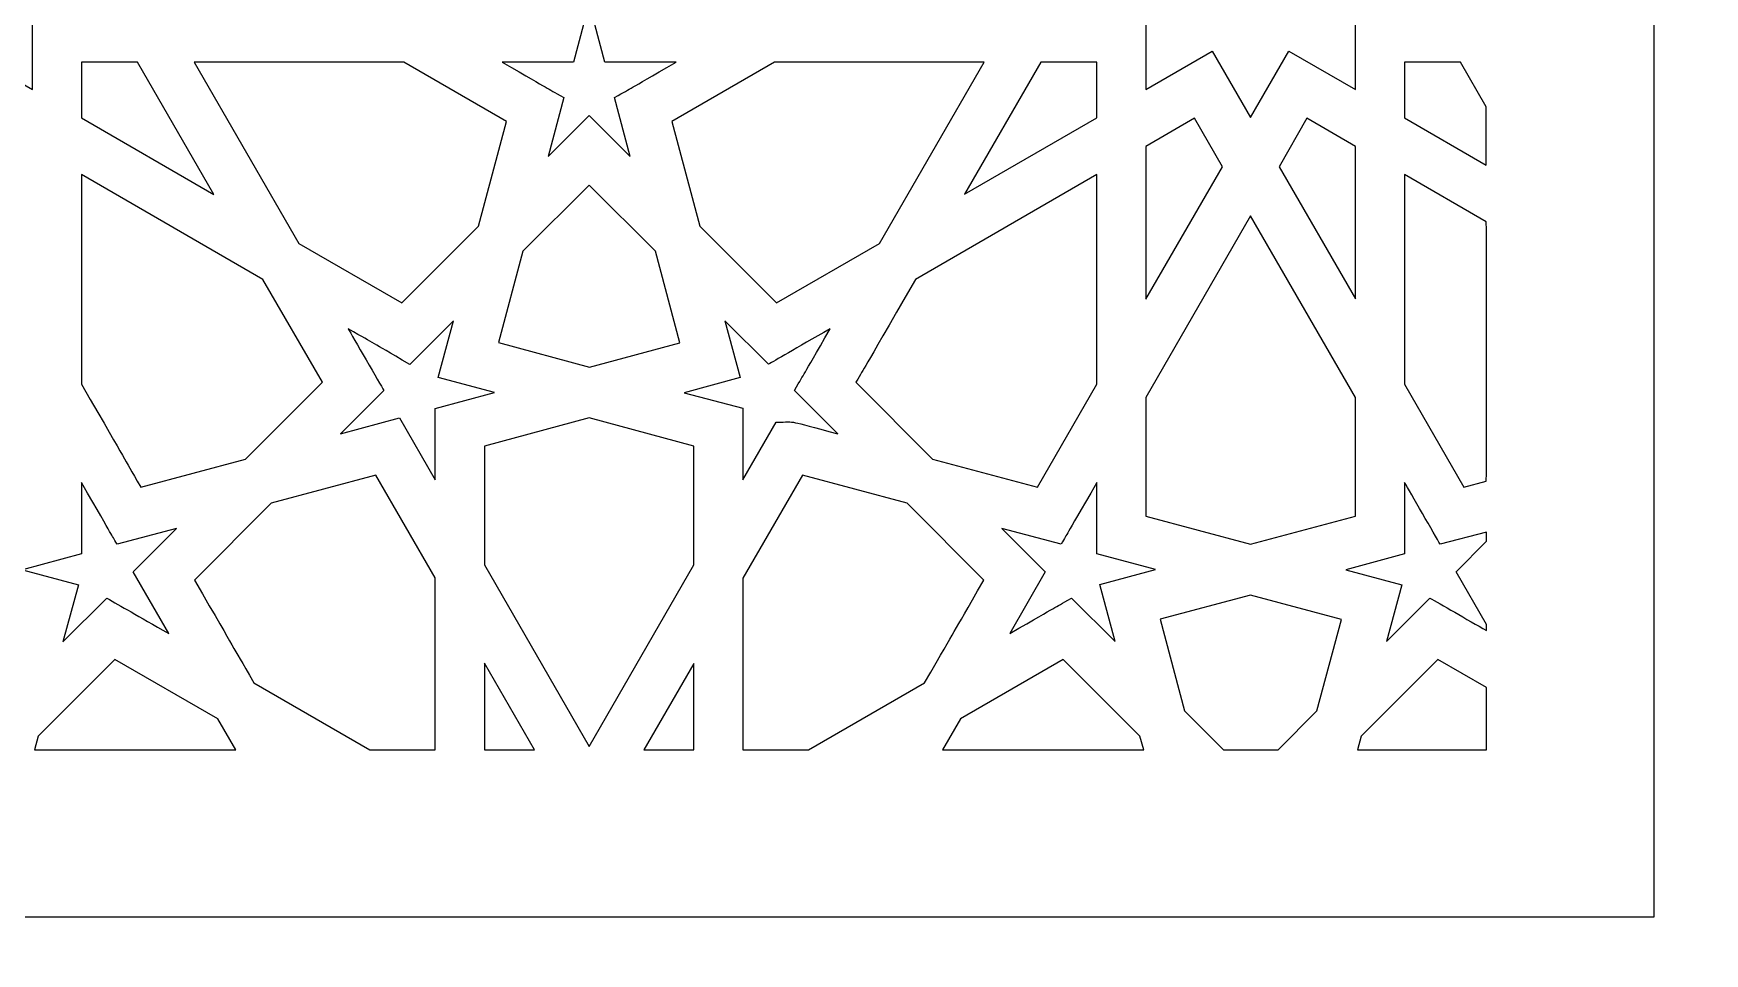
# Model space of a CAD drawing. Header units: millimetres. Extents: x -54 to 56, y -101 to 100.
# Drawn here: x 3.4 to 56, y -101 to -72 of the extents above; entities that cross this region are included whole.
import ezdxf

# ---------------------------------------------------------------- set-up
doc = ezdxf.new("R2010")
doc.units = ezdxf.units.MM
doc.header["$MEASUREMENT"] = 0
doc.layers.add('layer 1', color=7, linetype='Continuous')

msp = doc.modelspace()

# ---------------------------------------------------------------- linework, layer by layer
at = {"layer": 'layer 1', "color": 250}
for points, knots in [([(48.1386, 54.1623), (42.3711, 64.5167), (32.0929, 71.9141), (0.1217, 100.1639), (0.1217, 100.1639), (-12.0509, 89.1216), (-32.3955, 72.4154), (-38.3045, 66.5064), (-38.3045, 66.5064), (-48.153, 57.216), (-54.3278, 44.0535), (-54.3278, 28.0159), (-54.3278, 28.0159), (-54.144, -29.3356), (-54.2633, -80.8899), (-54.2633, -99.8357), (-54.2633, -99.8357), (-54.2633, -99.8357), (54.4481, -99.8357), (54.4481, -99.8357), (54.4481, -99.8357), (54.4481, -99.8357), (54.4424, -100.9781), (54.4424, 5.8646), (54.4424, 5.8646), (54.4424, 27.003), (56.0433, 40.3768), (48.1386, 54.1623)], [0, 0, 0, 0, 0.125, 0.125, 0.125, 0.125, 0.25, 0.25, 0.25, 0.25, 0.375, 0.375, 0.375, 0.375, 0.5, 0.5, 0.5, 0.5, 0.625, 0.625, 0.625, 0.625, 0.75, 0.75, 0.75, 0.75, 1, 1, 1, 1]), ([(1.2876, -72.5583), (1.2876, -72.5583), (0.0808, -74.6498), (0.0808, -74.6498), (0.0808, -74.6498), (0.0808, -74.6498), (-1.1261, -72.5583), (-1.1261, -72.5583), (-1.1261, -72.5583), (-1.1261, -72.5583), (-3.2237, -73.771), (-3.2237, -73.771), (-3.2237, -73.771), (-3.2237, -73.771), (-3.2237, -71.3514), (-3.2237, -71.3514), (-3.2237, -71.3514), (-3.2237, -71.3514), (-5.6374, -71.3514), (-5.6374, -71.3514), (-5.6374, -71.3514), (-5.6374, -71.3514), (-4.4302, -69.2598), (-4.4302, -69.2598), (-4.4302, -69.2598), (-4.4302, -69.2598), (-6.5218, -68.0529), (-6.5218, -68.0529), (-6.5218, -68.0529), (-6.5218, -68.0529), (-4.4302, -66.8462), (-4.4302, -66.8462), (-4.4302, -66.8462), (-4.4302, -66.8462), (-5.6374, -64.7548), (-5.6374, -64.7548), (-5.6374, -64.7548), (-5.6374, -64.7548), (-3.2237, -64.7548), (-3.2237, -64.7548), (-3.2237, -64.7548), (-3.2237, -64.7548), (-3.2237, -62.3408), (-3.2237, -62.3408), (-3.2237, -62.3408), (-3.2237, -62.3408), (-1.1261, -63.5476), (-1.1261, -63.5476), (-1.1261, -63.5476), (-1.1261, -63.5476), (0.0808, -61.4563), (0.0808, -61.4563), (0.0808, -61.4563), (0.0808, -61.4563), (1.2876, -63.5476), (1.2876, -63.5476), (1.2876, -63.5476), (1.2876, -63.5476), (3.3789, -62.3408), (3.3789, -62.3408), (3.3789, -62.3408), (3.3789, -62.3408), (3.3789, -64.7548), (3.3789, -64.7548), (3.3789, -64.7548), (3.3789, -64.7548), (5.7929, -64.7548), (5.7929, -64.7548), (5.7929, -64.7548), (5.7929, -64.7548), (4.5861, -66.8462), (4.5861, -66.8462), (4.5861, -66.8462), (4.5861, -66.8462), (6.6774, -68.0529), (6.6774, -68.0529), (6.6774, -68.0529), (6.6774, -68.0529), (4.5861, -69.2598), (4.5861, -69.2598), (4.5861, -69.2598), (4.5861, -69.2598), (5.7929, -71.3514), (5.7929, -71.3514), (5.7929, -71.3514), (5.7929, -71.3514), (3.3789, -71.3514), (3.3789, -71.3514), (3.3789, -71.3514), (3.3789, -71.3514), (3.3789, -73.7651), (3.3789, -73.7651), (3.3789, -73.7651), (3.3789, -73.7651), (1.2876, -72.5583), (1.2876, -72.5583)], [0, 0, 0, 0, 0.04, 0.04, 0.04, 0.04, 0.08, 0.08, 0.08, 0.08, 0.12, 0.12, 0.12, 0.12, 0.16, 0.16, 0.16, 0.16, 0.2, 0.2, 0.2, 0.2, 0.24, 0.24, 0.24, 0.24, 0.28, 0.28, 0.28, 0.28, 0.32, 0.32, 0.32, 0.32, 0.36, 0.36, 0.36, 0.36, 0.4, 0.4, 0.4, 0.4, 0.44, 0.44, 0.44, 0.44, 0.48, 0.48, 0.48, 0.48, 0.52, 0.52, 0.52, 0.52, 0.56, 0.56, 0.56, 0.56, 0.6, 0.6, 0.6, 0.6, 0.64, 0.64, 0.64, 0.64, 0.68, 0.68, 0.68, 0.68, 0.72, 0.72, 0.72, 0.72, 0.76, 0.76, 0.76, 0.76, 0.8, 0.8, 0.8, 0.8, 0.84, 0.84, 0.84, 0.84, 0.88, 0.88, 0.88, 0.88, 0.92, 0.92, 0.92, 0.92, 1, 1, 1, 1]), ([(42.9535, -72.5583), (42.9535, -72.5583), (41.747, -74.6498), (41.747, -74.6498), (41.747, -74.6498), (41.747, -74.6498), (40.5401, -72.5583), (40.5401, -72.5583), (40.5401, -72.5583), (40.5401, -72.5583), (38.4485, -73.771), (38.4485, -73.771), (38.4485, -73.771), (38.4485, -73.771), (38.4485, -71.3514), (38.4485, -71.3514), (38.4485, -71.3514), (38.4485, -71.3514), (36.0348, -71.3514), (36.0348, -71.3514), (36.0348, -71.3514), (36.0348, -71.3514), (37.2417, -69.2598), (37.2417, -69.2598), (37.2417, -69.2598), (37.2417, -69.2598), (35.1501, -68.0529), (35.1501, -68.0529), (35.1501, -68.0529), (35.1501, -68.0529), (37.2417, -66.8462), (37.2417, -66.8462), (37.2417, -66.8462), (37.2417, -66.8462), (36.0348, -64.7548), (36.0348, -64.7548), (36.0348, -64.7548), (36.0348, -64.7548), (38.4485, -64.7548), (38.4485, -64.7548), (38.4485, -64.7548), (38.4485, -64.7548), (38.4485, -62.3408), (38.4485, -62.3408), (38.4485, -62.3408), (38.4485, -62.3408), (40.5401, -63.5476), (40.5401, -63.5476), (40.5401, -63.5476), (40.5401, -63.5476), (41.747, -61.4563), (41.747, -61.4563), (41.747, -61.4563), (41.747, -61.4563), (42.9535, -63.5476), (42.9535, -63.5476), (42.9535, -63.5476), (42.9535, -63.5476), (45.0451, -62.3408), (45.0451, -62.3408), (45.0451, -62.3408), (45.0451, -62.3408), (45.0451, -64.7548), (45.0451, -64.7548), (45.0451, -64.7548), (45.0451, -64.7548), (47.4648, -64.7548), (47.4648, -64.7548), (47.4648, -64.7548), (47.4648, -64.7548), (46.258, -66.8462), (46.258, -66.8462), (46.258, -66.8462), (46.258, -66.8462), (48.3436, -68.0529), (48.3436, -68.0529), (48.3436, -68.0529), (48.3436, -68.0529), (46.258, -69.2598), (46.258, -69.2598), (46.258, -69.2598), (46.258, -69.2598), (47.4648, -71.3514), (47.4648, -71.3514), (47.4648, -71.3514), (47.4648, -71.3514), (45.0451, -71.3514), (45.0451, -71.3514), (45.0451, -71.3514), (45.0451, -71.3514), (45.0451, -73.7651), (45.0451, -73.7651), (45.0451, -73.7651), (45.0451, -73.7651), (42.9535, -72.5583), (42.9535, -72.5583)], [0, 0, 0, 0, 0.04, 0.04, 0.04, 0.04, 0.08, 0.08, 0.08, 0.08, 0.12, 0.12, 0.12, 0.12, 0.16, 0.16, 0.16, 0.16, 0.2, 0.2, 0.2, 0.2, 0.24, 0.24, 0.24, 0.24, 0.28, 0.28, 0.28, 0.28, 0.32, 0.32, 0.32, 0.32, 0.36, 0.36, 0.36, 0.36, 0.4, 0.4, 0.4, 0.4, 0.44, 0.44, 0.44, 0.44, 0.48, 0.48, 0.48, 0.48, 0.52, 0.52, 0.52, 0.52, 0.56, 0.56, 0.56, 0.56, 0.6, 0.6, 0.6, 0.6, 0.64, 0.64, 0.64, 0.64, 0.68, 0.68, 0.68, 0.68, 0.72, 0.72, 0.72, 0.72, 0.76, 0.76, 0.76, 0.76, 0.8, 0.8, 0.8, 0.8, 0.84, 0.84, 0.84, 0.84, 0.88, 0.88, 0.88, 0.88, 0.92, 0.92, 0.92, 0.92, 1, 1, 1, 1]), ([(22.2084, -75.88), (22.2084, -75.88), (20.9137, -74.5853), (20.9137, -74.5853), (20.9137, -74.5853), (20.9137, -74.5853), (19.619, -75.88), (19.619, -75.88), (19.619, -75.88), (19.619, -75.88), (20.1171, -74.0227), (20.1171, -74.0227), (20.1171, -74.0227), (19.4514, -73.6444), (19.8511, -73.8741), (18.1719, -72.904), (18.1719, -72.904), (18.1719, -72.904), (20.4159, -72.904), (20.4159, -72.904), (20.4159, -72.904), (20.4159, -72.904), (20.9137, -71.0465), (20.9137, -71.0465), (20.9137, -71.0465), (20.9137, -71.0465), (21.4118, -72.904), (21.4118, -72.904), (21.4118, -72.904), (21.4118, -72.904), (23.6555, -72.904), (23.6555, -72.904), (23.6555, -72.904), (21.9763, -73.8741), (22.3721, -73.6469), (21.7106, -74.0227), (21.7106, -74.0227), (21.7106, -74.0227), (22.2084, -75.88), (22.2084, -75.88)], [0, 0, 0, 0, 0.0909091, 0.0909091, 0.0909091, 0.0909091, 0.1818182, 0.1818182, 0.1818182, 0.1818182, 0.2727273, 0.2727273, 0.2727273, 0.2727273, 0.3636364, 0.3636364, 0.3636364, 0.3636364, 0.4545455, 0.4545455, 0.4545455, 0.4545455, 0.5454545, 0.5454545, 0.5454545, 0.5454545, 0.6363636, 0.6363636, 0.6363636, 0.6363636, 0.7272727, 0.7272727, 0.7272727, 0.7272727, 0.8181818, 0.8181818, 0.8181818, 0.8181818, 1, 1, 1, 1]), ([(9.0911, -77.0693), (9.0911, -77.0693), (4.9258, -74.6616), (4.9258, -74.6616), (4.9258, -74.6616), (4.9258, -74.6616), (4.9258, -72.904), (4.9258, -72.904), (4.9258, -72.904), (4.9258, -72.904), (6.6894, -72.904), (6.6894, -72.904), (6.6894, -72.904), (6.6894, -72.904), (9.0911, -77.0693), (9.0911, -77.0693)], [0, 0, 0, 0, 0.2, 0.2, 0.2, 0.2, 0.4, 0.4, 0.4, 0.4, 0.6, 0.6, 0.6, 0.6, 1, 1, 1, 1]), ([(11.7743, -78.6161), (11.7743, -78.6161), (8.4762, -72.904), (8.4762, -72.904), (8.4762, -72.904), (8.4762, -72.904), (15.0728, -72.904), (15.0728, -72.904), (15.0728, -72.904), (15.0728, -72.904), (18.3127, -74.773), (18.3127, -74.773), (18.3127, -74.773), (18.3127, -74.773), (17.4279, -78.0711), (17.4279, -78.0711), (17.4279, -78.0711), (17.4279, -78.0711), (15.0142, -80.4849), (15.0142, -80.4849), (15.0142, -80.4849), (15.0142, -80.4849), (11.7743, -78.6161), (11.7743, -78.6161)], [0, 0, 0, 0, 0.1428571, 0.1428571, 0.1428571, 0.1428571, 0.2857143, 0.2857143, 0.2857143, 0.2857143, 0.4285714, 0.4285714, 0.4285714, 0.4285714, 0.5714286, 0.5714286, 0.5714286, 0.5714286, 0.7142857, 0.7142857, 0.7142857, 0.7142857, 1, 1, 1, 1]), ([(26.8132, -80.4849), (26.8132, -80.4849), (24.3995, -78.0711), (24.3995, -78.0711), (24.3995, -78.0711), (24.3995, -78.0711), (23.5151, -74.773), (23.5151, -74.773), (23.5151, -74.773), (23.5151, -74.773), (26.7546, -72.904), (26.7546, -72.904), (26.7546, -72.904), (26.7546, -72.904), (33.3516, -72.904), (33.3516, -72.904), (33.3516, -72.904), (33.3516, -72.904), (30.0531, -78.6161), (30.0531, -78.6161), (30.0531, -78.6161), (30.0531, -78.6161), (26.8132, -80.4849), (26.8132, -80.4849)], [0, 0, 0, 0, 0.1428571, 0.1428571, 0.1428571, 0.1428571, 0.2857143, 0.2857143, 0.2857143, 0.2857143, 0.4285714, 0.4285714, 0.4285714, 0.4285714, 0.5714286, 0.5714286, 0.5714286, 0.5714286, 0.7142857, 0.7142857, 0.7142857, 0.7142857, 1, 1, 1, 1]), ([(32.7363, -77.0636), (32.7363, -77.0636), (35.1384, -72.904), (35.1384, -72.904), (35.1384, -72.904), (35.1384, -72.904), (36.9019, -72.904), (36.9019, -72.904), (36.9019, -72.904), (36.9019, -72.904), (36.9019, -74.6616), (36.9019, -74.6616), (36.9019, -74.6616), (36.9019, -74.6616), (32.7363, -77.0636), (32.7363, -77.0636)], [0, 0, 0, 0, 0.2, 0.2, 0.2, 0.2, 0.4, 0.4, 0.4, 0.4, 0.6, 0.6, 0.6, 0.6, 1, 1, 1, 1]), ([(46.5977, -74.6616), (46.5977, -74.6616), (46.5977, -72.904), (46.5977, -72.904), (46.5977, -72.904), (46.5977, -72.904), (48.3552, -72.904), (48.3552, -72.904), (48.3552, -72.904), (48.3552, -72.904), (49.1698, -74.3102), (49.1698, -74.3102), (49.1698, -74.3102), (49.1698, -74.3102), (49.1698, -76.1495), (49.1698, -76.1495), (49.1698, -76.1495), (49.1698, -76.1495), (46.5977, -74.6616), (46.5977, -74.6616)], [0, 0, 0, 0, 0.1666667, 0.1666667, 0.1666667, 0.1666667, 0.3333333, 0.3333333, 0.3333333, 0.3333333, 0.5, 0.5, 0.5, 0.5, 0.6666667, 0.6666667, 0.6666667, 0.6666667, 1, 1, 1, 1]), ([(38.4485, -80.3677), (38.4485, -80.3677), (38.4485, -75.558), (38.4485, -75.558), (38.4485, -75.558), (38.4485, -75.558), (39.9775, -74.6731), (39.9775, -74.6731), (39.9775, -74.6731), (39.9775, -74.6731), (40.8562, -76.2025), (40.8562, -76.2025), (40.8562, -76.2025), (40.8562, -76.2025), (38.4485, -80.3677), (38.4485, -80.3677)], [0, 0, 0, 0, 0.2, 0.2, 0.2, 0.2, 0.4, 0.4, 0.4, 0.4, 0.6, 0.6, 0.6, 0.6, 1, 1, 1, 1]), ([(42.6431, -76.2025), (42.6431, -76.2025), (43.5218, -74.6731), (43.5218, -74.6731), (43.5218, -74.6731), (43.5218, -74.6731), (45.0451, -75.558), (45.0451, -75.558), (45.0451, -75.558), (45.0451, -75.558), (45.0451, -80.3621), (45.0451, -80.3621), (45.0451, -80.3621), (45.0451, -80.3621), (42.6431, -76.2025), (42.6431, -76.2025)], [0, 0, 0, 0, 0.2, 0.2, 0.2, 0.2, 0.4, 0.4, 0.4, 0.4, 0.6, 0.6, 0.6, 0.6, 1, 1, 1, 1]), ([(4.9258, -76.4483), (4.9258, -76.4483), (10.638, -79.7468), (10.638, -79.7468), (10.638, -79.7468), (10.638, -79.7468), (12.5127, -82.9867), (12.5127, -82.9867), (12.5127, -82.9867), (12.5127, -82.9867), (10.093, -85.4061), (10.093, -85.4061), (10.093, -85.4061), (10.093, -85.4061), (6.7945, -86.2908), (6.7945, -86.2908), (6.7945, -86.2908), (6.139, -85.1531), (6.5221, -85.8177), (4.9258, -83.0453), (4.9258, -83.0453), (4.9258, -83.0453), (4.9258, -76.4483), (4.9258, -76.4483)], [0, 0, 0, 0, 0.1428571, 0.1428571, 0.1428571, 0.1428571, 0.2857143, 0.2857143, 0.2857143, 0.2857143, 0.4285714, 0.4285714, 0.4285714, 0.4285714, 0.5714286, 0.5714286, 0.5714286, 0.5714286, 0.7142857, 0.7142857, 0.7142857, 0.7142857, 1, 1, 1, 1]), ([(18.8281, -78.8621), (18.8281, -78.8621), (20.9137, -76.7764), (20.9137, -76.7764), (20.9137, -76.7764), (20.9137, -76.7764), (22.9993, -78.8621), (22.9993, -78.8621), (22.9993, -78.8621), (22.9993, -78.8621), (23.7726, -81.7445), (23.7726, -81.7445), (23.7726, -81.7445), (23.7726, -81.7445), (20.9257, -82.5059), (20.9257, -82.5059), (20.9257, -82.5059), (20.9257, -82.5059), (18.0604, -81.7386), (18.0604, -81.7386), (18.0604, -81.7386), (18.0604, -81.7386), (18.8281, -78.8621), (18.8281, -78.8621)], [0, 0, 0, 0, 0.1428571, 0.1428571, 0.1428571, 0.1428571, 0.2857143, 0.2857143, 0.2857143, 0.2857143, 0.4285714, 0.4285714, 0.4285714, 0.4285714, 0.5714286, 0.5714286, 0.5714286, 0.5714286, 0.7142857, 0.7142857, 0.7142857, 0.7142857, 1, 1, 1, 1]), ([(31.1898, -79.7468), (31.1898, -79.7468), (36.9019, -76.4483), (36.9019, -76.4483), (36.9019, -76.4483), (36.9019, -76.4483), (36.9019, -83.0509), (36.9019, -83.0509), (36.9019, -83.0509), (36.9019, -83.0509), (35.0329, -86.2908), (35.0329, -86.2908), (35.0329, -86.2908), (35.0329, -86.2908), (31.7288, -85.4061), (31.7288, -85.4061), (31.7288, -85.4061), (31.7288, -85.4061), (29.3148, -82.9867), (29.3148, -82.9867), (29.3148, -82.9867), (29.658, -82.4008), (29.3419, -82.9455), (31.1898, -79.7468)], [0, 0, 0, 0, 0.1428571, 0.1428571, 0.1428571, 0.1428571, 0.2857143, 0.2857143, 0.2857143, 0.2857143, 0.4285714, 0.4285714, 0.4285714, 0.4285714, 0.5714286, 0.5714286, 0.5714286, 0.5714286, 0.7142857, 0.7142857, 0.7142857, 0.7142857, 1, 1, 1, 1]), ([(46.5977, -76.4483), (46.5977, -76.4483), (49.1698, -77.9304), (49.1698, -77.9304), (49.1698, -77.9304), (49.1754, -80.6549), (49.1754, -83.379), (49.1698, -86.1031), (49.1698, -86.1031), (49.1698, -86.1031), (48.4664, -86.2908), (48.4664, -86.2908), (48.4664, -86.2908), (48.4664, -86.2908), (46.5977, -83.0453), (46.5977, -83.0453), (46.5977, -83.0453), (46.5977, -83.0453), (46.5977, -76.4483), (46.5977, -76.4483)], [0, 0, 0, 0, 0.1666667, 0.1666667, 0.1666667, 0.1666667, 0.3333333, 0.3333333, 0.3333333, 0.3333333, 0.5, 0.5, 0.5, 0.5, 0.6666667, 0.6666667, 0.6666667, 0.6666667, 1, 1, 1, 1]), ([(41.747, -77.749), (41.747, -77.749), (45.0451, -83.4611), (45.0451, -83.4611), (45.0451, -83.4611), (45.0451, -83.4611), (45.0451, -87.2046), (45.0451, -87.2046), (45.0451, -87.2046), (45.0451, -87.2046), (41.747, -88.0893), (41.747, -88.0893), (41.747, -88.0893), (41.747, -88.0893), (38.4485, -87.2046), (38.4485, -87.2046), (38.4485, -87.2046), (38.4485, -87.2046), (38.4485, -83.4611), (38.4485, -83.4611), (38.4485, -83.4611), (38.4485, -83.4611), (41.747, -77.749), (41.747, -77.749)], [0, 0, 0, 0, 0.1428571, 0.1428571, 0.1428571, 0.1428571, 0.2857143, 0.2857143, 0.2857143, 0.2857143, 0.4285714, 0.4285714, 0.4285714, 0.4285714, 0.5714286, 0.5714286, 0.5714286, 0.5714286, 0.7142857, 0.7142857, 0.7142857, 0.7142857, 1, 1, 1, 1]), ([(16.0687, -86.0563), (16.0687, -86.0563), (14.944, -84.1113), (14.944, -84.1113), (14.944, -84.1113), (14.944, -84.1113), (13.081, -84.6095), (13.081, -84.6095), (13.081, -84.6095), (13.081, -84.6095), (14.4459, -83.2443), (14.4459, -83.2443), (14.4459, -83.2443), (14.3312, -83.046), (13.4539, -81.5283), (13.3212, -81.299), (13.3212, -81.299), (14.3139, -81.8677), (13.8917, -81.6232), (15.2661, -82.424), (15.2661, -82.424), (15.2661, -82.424), (16.643, -81.0475), (16.643, -81.0475), (16.643, -81.0475), (16.643, -81.0475), (16.1625, -82.834), (16.1625, -82.834), (16.1625, -82.834), (16.1625, -82.834), (17.9317, -83.3089), (17.9317, -83.3089), (17.9317, -83.3089), (17.9317, -83.3089), (16.0687, -83.8125), (16.0687, -83.8125), (16.0687, -83.8125), (16.0687, -83.8125), (16.0687, -86.0563), (16.0687, -86.0563)], [0, 0, 0, 0, 0.0909091, 0.0909091, 0.0909091, 0.0909091, 0.1818182, 0.1818182, 0.1818182, 0.1818182, 0.2727273, 0.2727273, 0.2727273, 0.2727273, 0.3636364, 0.3636364, 0.3636364, 0.3636364, 0.4545455, 0.4545455, 0.4545455, 0.4545455, 0.5454545, 0.5454545, 0.5454545, 0.5454545, 0.6363636, 0.6363636, 0.6363636, 0.6363636, 0.7272727, 0.7272727, 0.7272727, 0.7272727, 0.8181818, 0.8181818, 0.8181818, 0.8181818, 1, 1, 1, 1]), ([(23.9074, -83.3148), (23.9074, -83.3148), (25.6709, -82.8399), (25.6709, -82.8399), (25.6709, -82.8399), (25.6709, -82.8399), (25.1904, -81.0532), (25.1904, -81.0532), (25.1904, -81.0532), (25.1904, -81.0532), (26.5613, -82.418), (26.5613, -82.418), (26.5613, -82.418), (26.7469, -82.3114), (27.3992, -81.9354), (28.5065, -81.299), (28.5065, -81.299), (27.536, -82.9783), (27.7654, -82.5817), (27.3815, -83.2443), (27.3815, -83.2443), (27.3815, -83.2443), (28.7468, -84.6095), (28.7468, -84.6095), (28.7468, -84.6095), (27.081, -84.1667), (27.5011, -84.2404), (26.8076, -84.2404), (26.8076, -84.2404), (26.8076, -84.2404), (25.7588, -86.0563), (25.7588, -86.0563), (25.7588, -86.0563), (25.7588, -86.0563), (25.7588, -83.8066), (25.7588, -83.8066), (25.7588, -83.8066), (25.7588, -83.8066), (23.9074, -83.3148), (23.9074, -83.3148)], [0, 0, 0, 0, 0.0909091, 0.0909091, 0.0909091, 0.0909091, 0.1818182, 0.1818182, 0.1818182, 0.1818182, 0.2727273, 0.2727273, 0.2727273, 0.2727273, 0.3636364, 0.3636364, 0.3636364, 0.3636364, 0.4545455, 0.4545455, 0.4545455, 0.4545455, 0.5454545, 0.5454545, 0.5454545, 0.5454545, 0.6363636, 0.6363636, 0.6363636, 0.6363636, 0.7272727, 0.7272727, 0.7272727, 0.7272727, 0.8181818, 0.8181818, 0.8181818, 0.8181818, 1, 1, 1, 1]), ([(24.2122, -88.7394), (24.2122, -88.7394), (20.9137, -94.4517), (20.9137, -94.4517), (20.9137, -94.4517), (20.9137, -94.4517), (17.6152, -88.7394), (17.6152, -88.7394), (17.6152, -88.7394), (17.6152, -88.7394), (17.6152, -84.9957), (17.6152, -84.9957), (17.6152, -84.9957), (17.6152, -84.9957), (20.9137, -84.1113), (20.9137, -84.1113), (20.9137, -84.1113), (20.9137, -84.1113), (24.2122, -84.9957), (24.2122, -84.9957), (24.2122, -84.9957), (24.2122, -84.9957), (24.2122, -88.7394), (24.2122, -88.7394)], [0, 0, 0, 0, 0.1428571, 0.1428571, 0.1428571, 0.1428571, 0.2857143, 0.2857143, 0.2857143, 0.2857143, 0.4285714, 0.4285714, 0.4285714, 0.4285714, 0.5714286, 0.5714286, 0.5714286, 0.5714286, 0.7142857, 0.7142857, 0.7142857, 0.7142857, 1, 1, 1, 1]), ([(4.9258, -88.3941), (4.9258, -88.3941), (4.9258, -86.1445), (4.9258, -86.1445), (4.9258, -86.1445), (6.0194, -88.0463), (5.8152, -87.6969), (6.0505, -88.0893), (6.0505, -88.0893), (6.0505, -88.0893), (7.9138, -87.5911), (7.9138, -87.5911), (7.9138, -87.5911), (7.9138, -87.5911), (6.5486, -88.9564), (6.5486, -88.9564), (6.5486, -88.9564), (6.5486, -88.9564), (7.6732, -90.9013), (7.6732, -90.9013), (7.6732, -90.9013), (6.6749, -90.3308), (6.1602, -90.0313), (5.7224, -89.7826), (5.7224, -89.7826), (5.7224, -89.7826), (4.3399, -91.1591), (4.3399, -91.1591), (4.3399, -91.1591), (4.3399, -91.1591), (4.8263, -89.3607), (4.8263, -89.3607), (4.8263, -89.3607), (4.8263, -89.3607), (3.0628, -88.8919), (3.0628, -88.8919), (3.0628, -88.8919), (3.0628, -88.8919), (4.9258, -88.3941), (4.9258, -88.3941)], [0, 0, 0, 0, 0.0909091, 0.0909091, 0.0909091, 0.0909091, 0.1818182, 0.1818182, 0.1818182, 0.1818182, 0.2727273, 0.2727273, 0.2727273, 0.2727273, 0.3636364, 0.3636364, 0.3636364, 0.3636364, 0.4545455, 0.4545455, 0.4545455, 0.4545455, 0.5454545, 0.5454545, 0.5454545, 0.5454545, 0.6363636, 0.6363636, 0.6363636, 0.6363636, 0.7272727, 0.7272727, 0.7272727, 0.7272727, 0.8181818, 0.8181818, 0.8181818, 0.8181818, 1, 1, 1, 1]), ([(16.0687, -94.5632), (16.0687, -94.5632), (14.0067, -94.5632), (14.0067, -94.5632), (14.0067, -94.5632), (14.0067, -94.5632), (10.3508, -92.4538), (10.3508, -92.4538), (10.3508, -92.4538), (9.5391, -91.037), (9.9511, -91.7518), (8.4818, -89.2143), (8.4818, -89.2143), (8.4818, -89.2143), (10.8955, -86.7946), (10.8955, -86.7946), (10.8955, -86.7946), (10.8955, -86.7946), (14.194, -85.9098), (14.194, -85.9098), (14.194, -85.9098), (14.194, -85.9098), (16.0687, -89.1497), (16.0687, -89.1497), (16.0687, -89.1497), (16.0687, -89.1497), (16.0687, -94.5632), (16.0687, -94.5632)], [0, 0, 0, 0, 0.125, 0.125, 0.125, 0.125, 0.25, 0.25, 0.25, 0.25, 0.375, 0.375, 0.375, 0.375, 0.5, 0.5, 0.5, 0.5, 0.625, 0.625, 0.625, 0.625, 0.75, 0.75, 0.75, 0.75, 1, 1, 1, 1]), ([(27.8211, -94.5632), (27.8211, -94.5632), (25.7588, -94.5632), (25.7588, -94.5632), (25.7588, -94.5632), (25.7588, -94.5632), (25.7588, -89.1553), (25.7588, -89.1553), (25.7588, -89.1553), (25.7588, -89.1553), (27.6334, -85.9158), (27.6334, -85.9158), (27.6334, -85.9158), (27.6334, -85.9158), (30.9319, -86.7946), (30.9319, -86.7946), (30.9319, -86.7946), (30.9319, -86.7946), (33.3456, -89.2143), (33.3456, -89.2143), (33.3456, -89.2143), (32.2012, -91.2012), (32.6273, -90.4624), (31.4766, -92.4538), (31.4766, -92.4538), (31.4766, -92.4538), (27.8211, -94.5632), (27.8211, -94.5632)], [0, 0, 0, 0, 0.125, 0.125, 0.125, 0.125, 0.25, 0.25, 0.25, 0.25, 0.375, 0.375, 0.375, 0.375, 0.5, 0.5, 0.5, 0.5, 0.625, 0.625, 0.625, 0.625, 0.75, 0.75, 0.75, 0.75, 1, 1, 1, 1]), ([(36.9954, -89.3548), (36.9954, -89.3548), (37.4759, -91.1535), (37.4759, -91.1535), (37.4759, -91.1535), (37.4759, -91.1535), (36.105, -89.7826), (36.105, -89.7826), (36.105, -89.7826), (35.4397, -90.1605), (35.8394, -89.9312), (34.1598, -90.9013), (34.1598, -90.9013), (34.1598, -90.9013), (35.2792, -88.9564), (35.2792, -88.9564), (35.2792, -88.9564), (35.2792, -88.9564), (33.9139, -87.5911), (33.9139, -87.5911), (33.9139, -87.5911), (33.9139, -87.5911), (35.7769, -88.0893), (35.7769, -88.0893), (35.7769, -88.0893), (36.0383, -87.6384), (35.7921, -88.0639), (36.9019, -86.1445), (36.9019, -86.1445), (36.9019, -86.1445), (36.9019, -88.388), (36.9019, -88.388), (36.9019, -88.388), (36.9019, -88.388), (38.753, -88.8862), (38.753, -88.8862), (38.753, -88.8862), (38.753, -88.8862), (36.9954, -89.3548), (36.9954, -89.3548)], [0, 0, 0, 0, 0.0909091, 0.0909091, 0.0909091, 0.0909091, 0.1818182, 0.1818182, 0.1818182, 0.1818182, 0.2727273, 0.2727273, 0.2727273, 0.2727273, 0.3636364, 0.3636364, 0.3636364, 0.3636364, 0.4545455, 0.4545455, 0.4545455, 0.4545455, 0.5454545, 0.5454545, 0.5454545, 0.5454545, 0.6363636, 0.6363636, 0.6363636, 0.6363636, 0.7272727, 0.7272727, 0.7272727, 0.7272727, 0.8181818, 0.8181818, 0.8181818, 0.8181818, 1, 1, 1, 1]), ([(49.1754, -87.9954), (49.1754, -87.9954), (48.2145, -88.9564), (48.2145, -88.9564), (48.2145, -88.9564), (48.2145, -88.9564), (49.1754, -90.6146), (49.1754, -90.6146), (49.1754, -90.6146), (49.1754, -90.6146), (49.1754, -90.8077), (49.1754, -90.8077), (49.1754, -90.8077), (48.581, -90.4656), (47.6909, -89.9531), (47.3946, -89.7826), (47.3946, -89.7826), (47.3946, -89.7826), (46.0237, -91.1471), (46.0237, -91.1471), (46.0237, -91.1471), (46.0237, -91.1471), (46.5039, -89.3607), (46.5039, -89.3607), (46.5039, -89.3607), (46.5039, -89.3607), (44.7407, -88.8919), (44.7407, -88.8919), (44.7407, -88.8919), (44.7407, -88.8919), (46.5977, -88.3941), (46.5977, -88.3941), (46.5977, -88.3941), (46.5977, -88.3941), (46.5977, -86.1445), (46.5977, -86.1445), (46.5977, -86.1445), (46.761, -86.4283), (47.553, -87.8075), (47.7167, -88.0893), (47.7167, -88.0893), (47.7167, -88.0893), (49.1754, -87.7026), (49.1754, -87.7026), (49.1754, -87.7026), (49.1754, -87.7026), (49.1754, -87.9954), (49.1754, -87.9954)], [0, 0, 0, 0, 0.0769231, 0.0769231, 0.0769231, 0.0769231, 0.1538462, 0.1538462, 0.1538462, 0.1538462, 0.2307692, 0.2307692, 0.2307692, 0.2307692, 0.3076923, 0.3076923, 0.3076923, 0.3076923, 0.3846154, 0.3846154, 0.3846154, 0.3846154, 0.4615385, 0.4615385, 0.4615385, 0.4615385, 0.5384615, 0.5384615, 0.5384615, 0.5384615, 0.6153846, 0.6153846, 0.6153846, 0.6153846, 0.6923077, 0.6923077, 0.6923077, 0.6923077, 0.7692308, 0.7692308, 0.7692308, 0.7692308, 0.8461538, 0.8461538, 0.8461538, 0.8461538, 1, 1, 1, 1]), ([(43.8326, -93.3386), (43.8326, -93.3386), (42.6141, -94.5632), (42.6141, -94.5632), (42.6141, -94.5632), (42.6141, -94.5632), (40.8915, -94.5632), (40.8915, -94.5632), (40.8915, -94.5632), (40.8915, -94.5632), (39.6614, -93.3326), (39.6614, -93.3326), (39.6614, -93.3326), (39.6614, -93.3326), (38.8937, -90.4501), (38.8937, -90.4501), (38.8937, -90.4501), (38.8937, -90.4501), (41.741, -89.6888), (41.741, -89.6888), (41.741, -89.6888), (41.741, -89.6888), (44.6059, -90.4561), (44.6059, -90.4561), (44.6059, -90.4561), (44.6059, -90.4561), (43.8326, -93.3386), (43.8326, -93.3386)], [0, 0, 0, 0, 0.125, 0.125, 0.125, 0.125, 0.25, 0.25, 0.25, 0.25, 0.375, 0.375, 0.375, 0.375, 0.5, 0.5, 0.5, 0.5, 0.625, 0.625, 0.625, 0.625, 0.75, 0.75, 0.75, 0.75, 1, 1, 1, 1]), ([(3.4434, -94.5632), (3.4434, -94.5632), (3.5606, -94.1295), (3.5606, -94.1295), (3.5606, -94.1295), (3.5606, -94.1295), (5.9803, -91.7159), (5.9803, -91.7159), (5.9803, -91.7159), (5.9803, -91.7159), (9.2202, -93.5845), (9.2202, -93.5845), (9.2202, -93.5845), (9.2202, -93.5845), (9.7825, -94.5632), (9.7825, -94.5632), (9.7825, -94.5632), (9.7825, -94.5632), (3.4434, -94.5632), (3.4434, -94.5632)], [0, 0, 0, 0, 0.1666667, 0.1666667, 0.1666667, 0.1666667, 0.3333333, 0.3333333, 0.3333333, 0.3333333, 0.5, 0.5, 0.5, 0.5, 0.6666667, 0.6666667, 0.6666667, 0.6666667, 1, 1, 1, 1]), ([(17.6152, -94.5632), (17.6152, -94.5632), (17.6152, -91.833), (17.6152, -91.833), (17.6152, -91.833), (17.6152, -91.833), (19.1914, -94.5632), (19.1914, -94.5632), (19.1914, -94.5632), (19.1914, -94.5632), (17.6152, -94.5632), (17.6152, -94.5632)], [0, 0, 0, 0, 0.25, 0.25, 0.25, 0.25, 0.5, 0.5, 0.5, 0.5, 1, 1, 1, 1]), ([(24.2122, -94.5632), (24.2122, -94.5632), (22.6363, -94.5632), (22.6363, -94.5632), (22.6363, -94.5632), (22.6363, -94.5632), (24.2122, -91.8387), (24.2122, -91.8387), (24.2122, -91.8387), (24.2122, -91.8387), (24.2122, -94.5632), (24.2122, -94.5632)], [0, 0, 0, 0, 0.25, 0.25, 0.25, 0.25, 0.5, 0.5, 0.5, 0.5, 1, 1, 1, 1]), ([(32.0453, -94.5632), (32.0453, -94.5632), (32.6076, -93.5845), (32.6076, -93.5845), (32.6076, -93.5845), (32.6076, -93.5845), (35.8471, -91.7159), (35.8471, -91.7159), (35.8471, -91.7159), (35.8471, -91.7159), (38.2608, -94.1295), (38.2608, -94.1295), (38.2608, -94.1295), (38.2608, -94.1295), (38.3783, -94.5632), (38.3783, -94.5632), (38.3783, -94.5632), (38.3783, -94.5632), (32.0453, -94.5632), (32.0453, -94.5632)], [0, 0, 0, 0, 0.1666667, 0.1666667, 0.1666667, 0.1666667, 0.3333333, 0.3333333, 0.3333333, 0.3333333, 0.5, 0.5, 0.5, 0.5, 0.6666667, 0.6666667, 0.6666667, 0.6666667, 1, 1, 1, 1]), ([(49.1754, -94.5632), (49.1754, -94.5632), (45.1157, -94.5632), (45.1157, -94.5632), (45.1157, -94.5632), (45.1157, -94.5632), (45.2328, -94.1295), (45.2328, -94.1295), (45.2328, -94.1295), (45.2328, -94.1295), (47.6465, -91.7159), (47.6465, -91.7159), (47.6465, -91.7159), (47.6465, -91.7159), (49.1754, -92.5946), (49.1754, -92.5946), (49.1754, -92.5946), (49.1754, -92.5946), (49.1754, -94.5632), (49.1754, -94.5632)], [0, 0, 0, 0, 0.1666667, 0.1666667, 0.1666667, 0.1666667, 0.3333333, 0.3333333, 0.3333333, 0.3333333, 0.5, 0.5, 0.5, 0.5, 0.6666667, 0.6666667, 0.6666667, 0.6666667, 1, 1, 1, 1])]:
    msp.add_open_spline(points, degree=3, knots=knots, dxfattribs=at)

doc.saveas('drawing.dxf')
